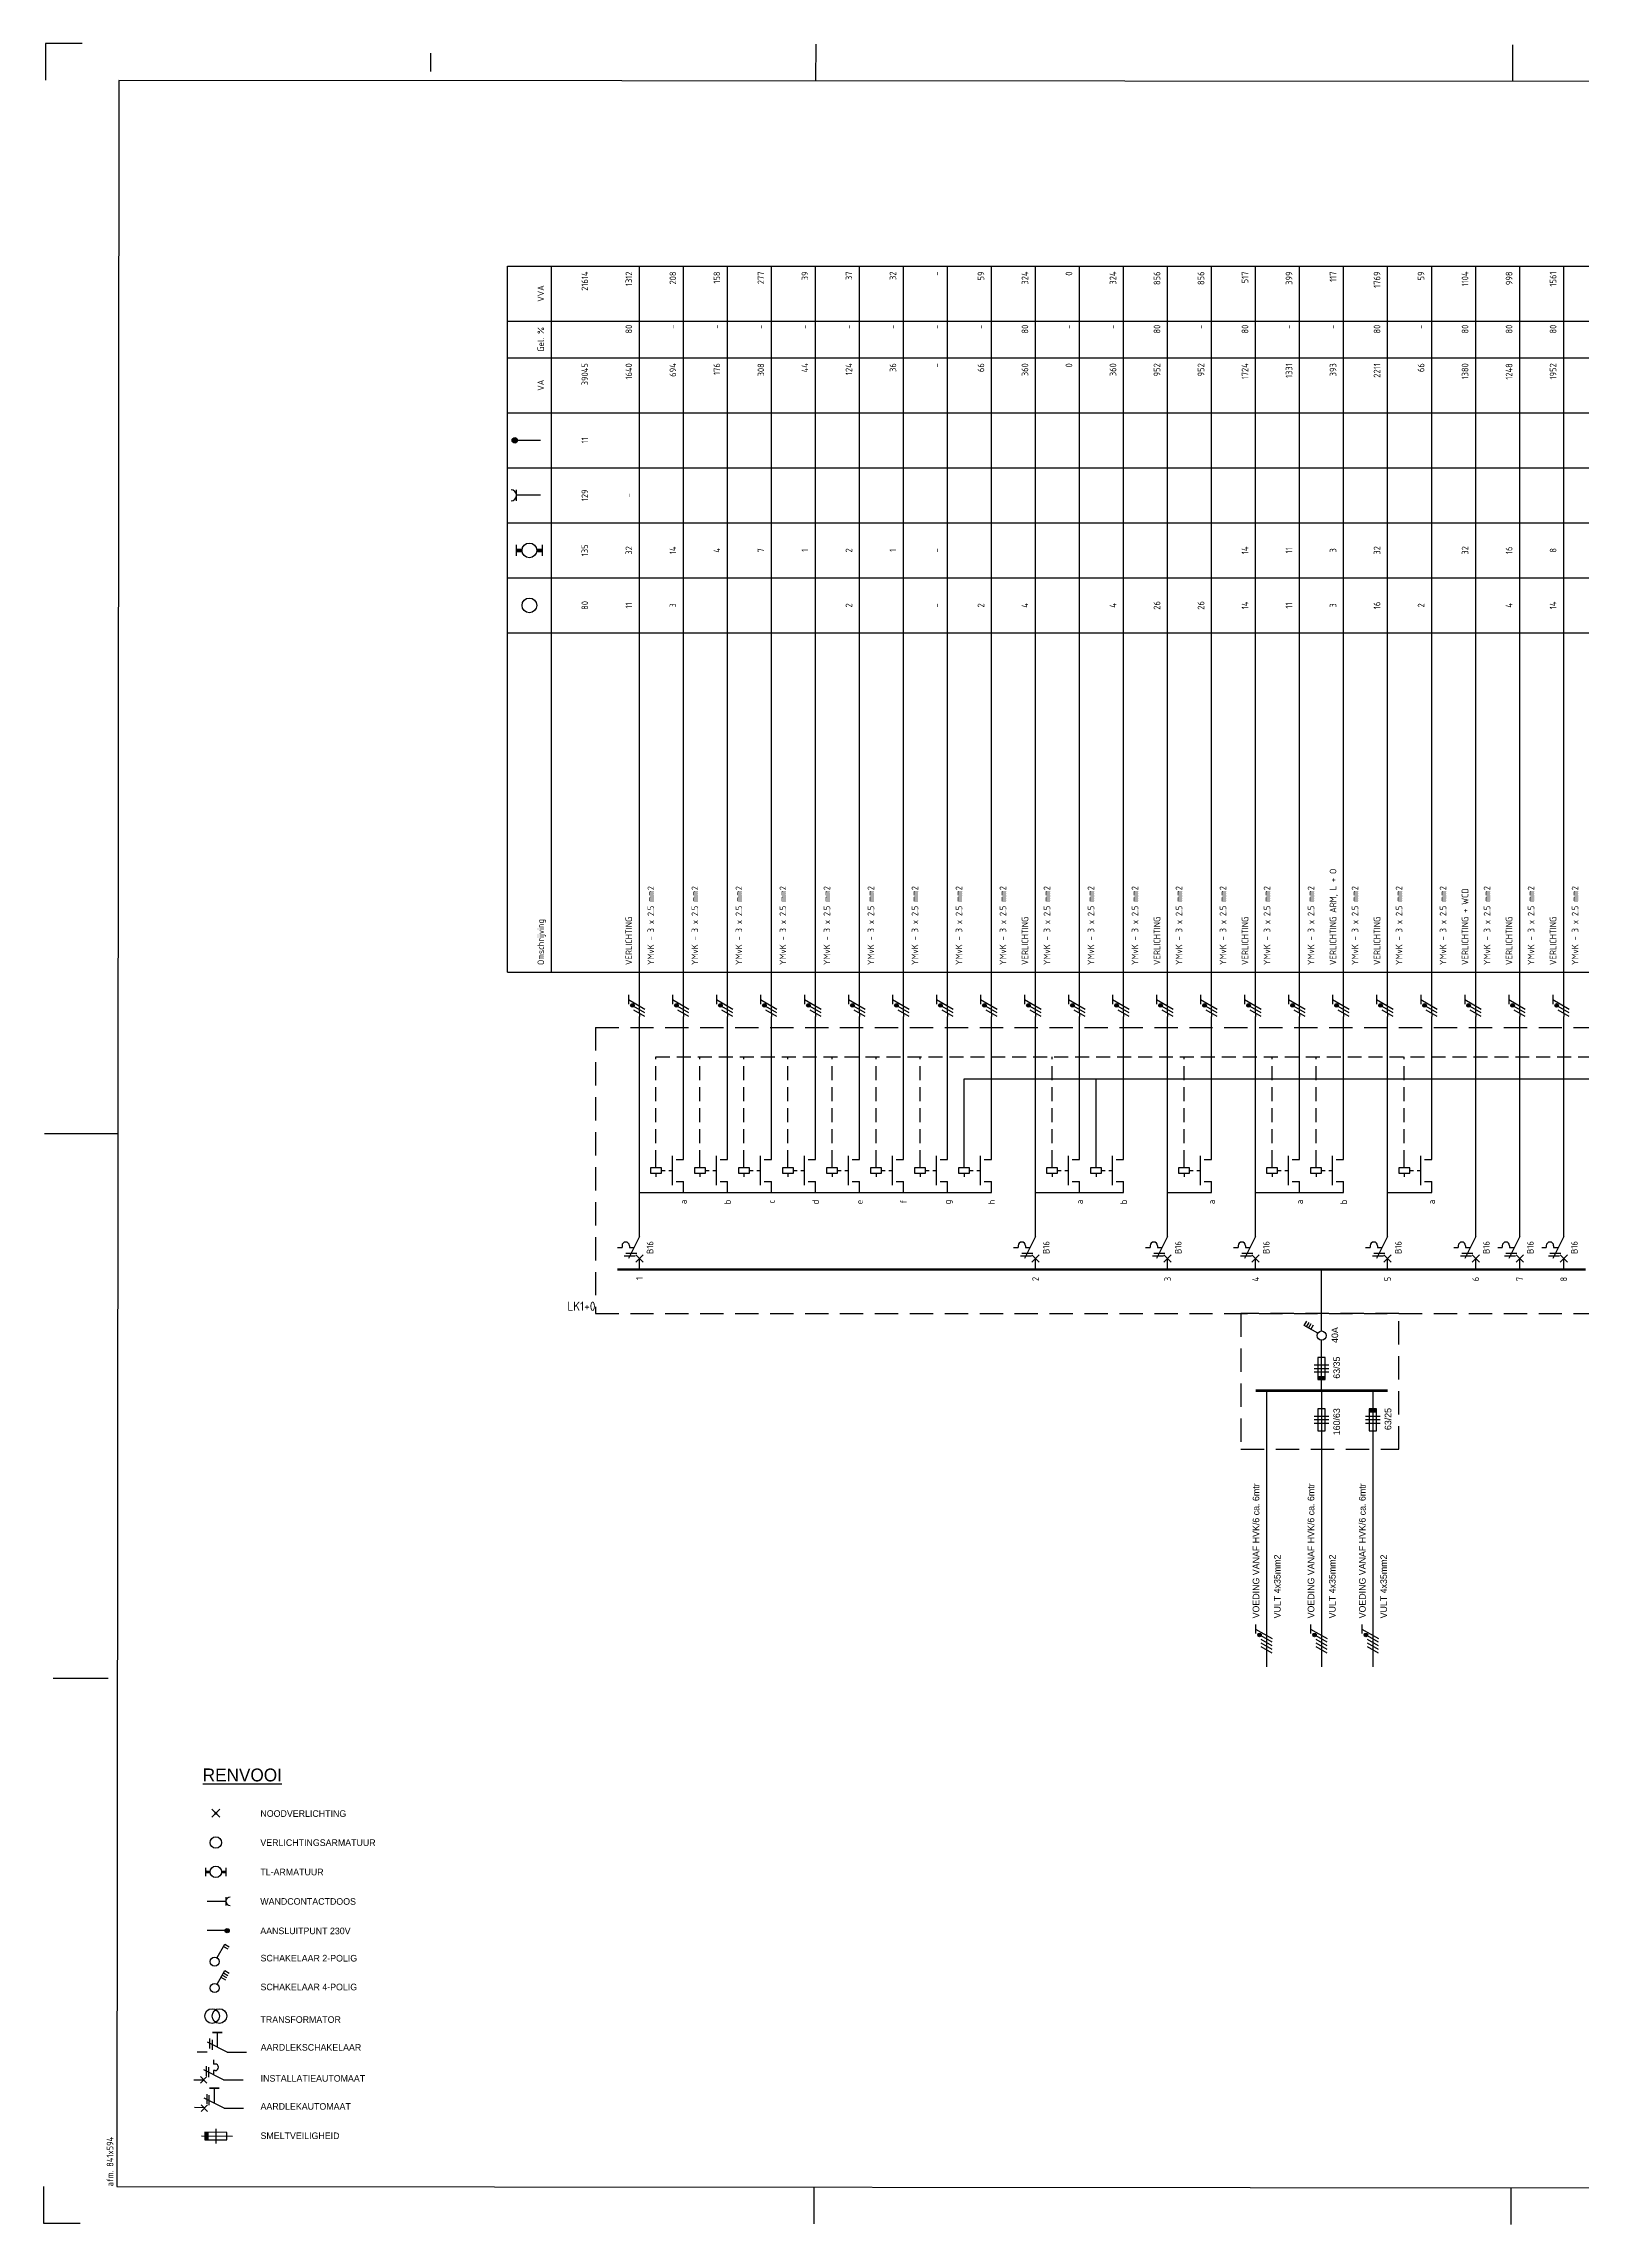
# Model space of a CAD drawing. Header units: millimetres. Extents: x 0 to 842, y -1 to 594.
# Drawn here: x 0 to 419, y 0 to 594 of the extents above; entities that cross this region are included whole.
import ezdxf
from ezdxf.enums import TextEntityAlignment as Align

# ---------------------------------------------------------------- set-up
doc = ezdxf.new("R2010")
doc.units = ezdxf.units.MM
for name, pattern in [('DASHED', [19.05, 12.7, -6.35]), ('HIDDEN', [9.525, 6.35, -3.175]), ('STABI11', [2, 1, -1])]:
    doc.linetypes.add(name, pattern=pattern)
doc.layers.get('0').update_dxf_attribs({"linetype": 'CONTINUOUS'})
for name, color, linetype in [('00att018', 1, 'CONTINUOUS'), ('00kad018', 1, 'CONTINUOUS'), ('00kad070', 5, 'CONTINUOUS'), ('BL$2----_KADER', 7, 'CONTINUOUS'), ('EL$1----', 3, 'CONTINUOUS'), ('EL$1----__LK1+0', 3, 'CONTINUOUS')]:
    doc.layers.add(name, color=color, linetype=linetype)
doc.styles.add('BURO-018', font='BUROFONT', dxfattribs={"height": 1.8})
doc.styles.add('BURO-035', font='BUROFONT.shx', dxfattribs={"height": 3.5})
doc.styles.add('ISO', font='isocp.shx')
doc.styles.add('STABICAD-018', font='ISOCP.SHX', dxfattribs={"height": 1.8})

# ---------------------------------------------------------------- blocks, each defined once
blk = doc.blocks.new('RENV_DION')
at = {"layer": 'EL$1----', "linetype": 'Continuous'}
for p, q in [((485.12, 256.64), (487.32, 254.44)), ((487.32, 256.64), (485.12, 254.44)), ((483.5, 238.37), (483.5, 240.7)), ((488.94, 240.7), (488.94, 238.37)), ((488.94, 232.7), (488.94, 230.37)), ((483.89, 231.54), (488.94, 231.54)), ((489.33, 223.54), (483.89, 223.54)), ((486.57, 208.98), (488.69, 212.65)), ((487.64, 210.83), (488.85, 210.13)), ((487.99, 211.43), (489.2, 210.73)), ((488.34, 212.04), (489.55, 211.34)), ((488.69, 212.65), (489.9, 211.95)), ((489.35, 190.42), (483.95, 193.12)), ((484.62, 191.43), (484.62, 194.13)), ((485.3, 193.8), (485.3, 191.1)), ((486.65, 195.82), (486.65, 191.77)), ((488.36, 182.91), (482.96, 185.61)), ((483.63, 186.63), (483.63, 183.93)), ((484.31, 186.29), (484.31, 183.59)), ((485.66, 188.31), (485.66, 187.19)), ((486.11, 187.19), (485.66, 187.19)), ((486.11, 185.39), (485.66, 185.39)), ((485.66, 185.39), (485.66, 184.26)), ((480.26, 182.91), (482.96, 182.91)), ((482.06, 183.81), (483.86, 182.01)), ((483.86, 183.81), (482.06, 182.01)), ((485.84, 180.58), (485.84, 176.53)), ((488.36, 182.91), (493.76, 182.91)), ((484.04, 176.08), (482.24, 174.28)), ((482.24, 176.08), (484.04, 174.28)), ((488.54, 175.18), (483.14, 177.88)), ((482.39, 167.57), (490.81, 167.57)), ((489.31, 168.57), (483.31, 168.57)), ((483.31, 168.57), (483.31, 166.57)), ((483.31, 166.57), (489.31, 166.57)), ((486.31, 169.57), (486.31, 165.57)), ((489.31, 166.57), (489.31, 168.57))]:
    blk.add_line(p, q, dxfattribs=at)
at = {"layer": 'EL$1----', "color": 3, "linetype": 'Continuous'}
for p, q in [((486.57, 216.18), (488.69, 219.85)), ((488.34, 219.25), (489.55, 218.55)), ((488.69, 219.85), (489.9, 219.15))]:
    blk.add_line(p, q, dxfattribs=at)
at = {"layer": 'EL$1----'}
for p, q in [((483.86, 190.42), (481.16, 190.42)), ((489.35, 190.42), (494.66, 190.42)), ((483.9, 176.31), (483.9, 179.01)), ((484.49, 175.97), (484.49, 178.67)), ((483.14, 175.29), (480.44, 175.29)), ((488.54, 175.18), (493.85, 175.18))]:
    blk.add_line(p, q, dxfattribs=at)
at = {"layer": 'EL$1----', "linetype": 'Continuous'}
for points, const_width in [([(486.41, 255.54, 1), (486.02, 255.54, 1)], 0.389), ([(489.33, 223.83, 1), (489.33, 223.24, 1)], 0.583)]:
    blk.add_lwpolyline(points, format="xyb", close=True, dxfattribs=dict(at, const_width=const_width))
for points, const_width in [([(484.66, 239.54), (483.5, 239.54)], 0.778), ([(487.77, 239.54), (488.94, 239.54)], 0.778), ([(485.3, 195.82), (488, 195.82)], 0.45), ([(484.49, 180.58), (487.19, 180.58)], 0.45)]:
    blk.add_lwpolyline(points, dxfattribs=dict(at, const_width=const_width))
for centre, radius in [((486.22, 247.54), 1.56), ((486.22, 239.54), 1.56), ((489.33, 223.54), 0.583), ((485.95, 207.9), 1.25), ((485.24, 200.27), 2), ((487.24, 200.27), 2)]:
    blk.add_circle(centre, radius, dxfattribs=at)
at = {"layer": 'EL$1----', "color": 3, "linetype": 'Continuous'}
blk.add_circle((485.95, 215.1), 1.25, dxfattribs=at)
at = {"layer": 'EL$1----', "linetype": 'Continuous'}
for centre, radius, start, end in [((490.11, 231.54), 1.17, 90, 270), ((486.11, 186.29), 0.9, 270, 90)]:
    blk.add_arc(centre, radius, start, end, dxfattribs=at)
blk.add_solid([(483.31, 168.57), (484.31, 168.57), (483.31, 166.57), (484.31, 166.57)], dxfattribs=at)
at = {"layer": 'EL$1----', "color": 3, "style": 'BURO-035'}
blk.add_text('%%URENVOOI', height=3.5, dxfattribs=at).set_placement((482.63, 264.23))
at = {"layer": 'EL$1----', "color": 1, "style": 'BURO-018'}
for s, p in [('NOODVERLICHTING', (498.36, 255.47)), ('VERLICHTINGSARMATUUR', (498.36, 247.55)), ('TL-ARMATUUR', (498.36, 239.54)), ('WANDCONTACTDOOS', (498.36, 231.52)), ('AANSLUITPUNT 230V', (498.36, 223.5)), ('SCHAKELAAR 2-POLIG', (498.43, 216.06)), ('SCHAKELAAR 4-POLIG', (498.43, 208.21)), ('TRANSFORMATOR', (498.43, 199.33)), ('AARDLEKSCHAKELAAR', (498.49, 191.75)), ('INSTALLATIEAUTOMAAT', (498.49, 183.3)), ('AARDLEKAUTOMAAT', (498.47, 175.66)), ('SMELTVEILIGHEID', (498.47, 167.66))]:
    blk.add_text(s, height=1.8, dxfattribs=at).set_placement(p, align=Align.MIDDLE_LEFT)
blk = doc.blocks.new('a1-windesheim-hor')
at = {"layer": '00kad018', "color": 1}
for p, q in [((0, 594), (0, 584)), ((10, 594), (0, 594)), ((105, 591.5), (105, 586.5)), ((210, 594), (210, 584)), ((400, 594), (400, 584)), ((0, 297), (20, 297)), ((2.5, 148.5), (17.5, 148.5)), ((0, 10), (0, 0)), ((210, 10), (210, 0)), ((400, 10), (400, 0)), ((0, 0), (10, 0))]:
    blk.add_line(p, q, dxfattribs=at)
at = {"layer": '00kad070', "color": 5}
for p, q in [((831, 584), (20, 584)), ((20, 584), (20, 10)), ((20, 10), (831, 10))]:
    blk.add_line(p, q, dxfattribs=at)
at = {"layer": '00att018', "color": 1, "style": 'ISO'}
blk.add_text('afm. 841x594', height=1.8, rotation=90, dxfattribs=at).set_placement((19, 10))
blk = doc.blocks.new('P-N-PE_3')
at = {"color": 0, "linetype": 'Continuous'}
for p, q in [((0, 0.87), (0, 6.17)), ((-3, 5.85), (-3, 3.35)), ((-3, 4.6), (1.5, 2)), ((1.5, 1), (-1.5, 2.73)), ((1.5, 0), (-1.5, 1.73)), ((0, 0.87), (0, 0))]:
    blk.add_line(p, q, dxfattribs=at)
at = {"color": 0, "linetype": 'Continuous', "const_width": 0.5}
blk.add_lwpolyline([(-1.68, 2.98, 1), (-2.18, 2.98, 1)], format="xyb", close=True, dxfattribs=at)
at = {"color": 0, "linetype": 'Continuous'}
blk.add_circle((-1.93, 2.98), 0.5, dxfattribs=at)
blk = doc.blocks.new('B3')
at = {"color": 0, "linetype": 'Continuous'}
for p, q in [((0, 9), (0, 21)), ((-6, 6), (-4.75, 6)), ((-4.75, 6.5), (-4.75, 6)), ((0, 9), (-3, 3)), ((-2.75, 6.5), (-2.75, 6)), ((-2.75, 6), (-1.5, 6)), ((-4.125, 3.75), (-1.125, 3.75)), ((-3.75, 4.5), (-0.75, 4.5)), ((-1, 4), (1, 2)), ((-1, 2), (1, 4)), ((0, 0), (0, 3))]:
    blk.add_line(p, q, dxfattribs=at)
blk.add_arc((-3.75, 6.5), 1, 0, 180, dxfattribs=at)
at = {"color": 1, "style": 'BURO-018'}
blk.add_attdef('FREEFIELD1', (-3, 12), '', height=1.8, rotation=90, dxfattribs=at)
at = {"color": 1, "linetype": 'Continuous', "style": 'BURO-018'}
blk.add_attdef('AUTOMATICFUSE', text='', height=1.8, rotation=90, dxfattribs=at).set_placement((2, 6), align=Align.TOP_CENTER)
blk = doc.blocks.new('m1')
at = {"color": 0, "linetype": 'Continuous'}
blk.add_line((0, 21), (0, 33), dxfattribs=at)
blk = doc.blocks.new('b1s')
at = {"color": 0, "linetype": 'Continuous'}
blk.add_line((0, 33), (0, 54), dxfattribs=at)
blk = doc.blocks.new('m1s')
at = {"color": 0, "linetype": 'Continuous'}
blk.add_line((0, 54), (0, 66), dxfattribs=at)
blk = doc.blocks.new('M2')
at = {"color": 0, "linetype": 'Continuous'}
for p, q in [((0, 9), (0, 12)), ((-6, 6.75), (-9, 6.75)), ((-9, 6.75), (-9, 5.25)), ((-7.5, 6.75), (-7.5, 7.75)), ((-6, 5.25), (-6, 6.75)), ((-6, 6.25), (-6, 6.25)), ((-3, 2), (-3, 10)), ((-2, 9), (0, 9)), ((-9, 5.25), (-6, 5.25)), ((-7.5, 5.25), (-7.5, 4.25)), ((-2, 3), (0, 3)), ((0, 0), (0, 3))]:
    blk.add_line(p, q, dxfattribs=at)
at = {"color": 0, "linetype": 'STABI11'}
blk.add_line((-6, 6), (-3, 6), dxfattribs=at)
at = {"color": 1, "linetype": 'Continuous', "style": 'BURO-018'}
blk.add_attdef('FREEFIELD1', (-6, 9), '', height=1.8, rotation=90, dxfattribs=at)
blk.add_attdef('MAGNETICSWITCH', text='', height=1.8, rotation=90, dxfattribs=at).set_placement((0, 6), align=Align.TOP_CENTER)
blk = doc.blocks.new('COLUMN_POWERTYPE_3')
at = {"color": 0, "linetype": 'Continuous'}
blk.add_circle((0, 0), 2, dxfattribs=at)
blk = doc.blocks.new('COLUMN_POWERTYPE_5')
at = {"color": 0, "linetype": 'Continuous'}
for p, q in [((-3.5, -1.5), (-3.5, 1.5)), ((3.5, 1.5), (3.5, -1.5))]:
    blk.add_line(p, q, dxfattribs=at)
at = {"color": 0, "linetype": 'Continuous', "const_width": 1}
for points in [[(-2, 0), (-3.5, 0)], [(2, 0), (3.5, 0)]]:
    blk.add_lwpolyline(points, dxfattribs=at)
at = {"color": 0, "linetype": 'Continuous'}
blk.add_circle((0, 0), 2, dxfattribs=at)
blk = doc.blocks.new('COLUMN_POWERTYPE_6')
at = {"color": 0, "linetype": 'Continuous'}
for p, q in [((-3.5, -1.5), (-3.5, 1.5)), ((3, 0), (-3.5, 0))]:
    blk.add_line(p, q, dxfattribs=at)
blk.add_arc((-5, 0), 1.5, 270, 90, dxfattribs=at)
blk = doc.blocks.new('COLUMN_POWERTYPE_8')
at = {"color": 0, "linetype": 'Continuous'}
blk.add_line((-4, 0), (3, 0), dxfattribs=at)
at = {"color": 0, "linetype": 'Continuous', "const_width": 0.75}
blk.add_lwpolyline([(-4, -0.375, 1), (-4, 0.375, 1)], format="xyb", close=True, dxfattribs=at)
at = {"color": 0, "linetype": 'Continuous'}
blk.add_circle((-4, 0), 0.75, dxfattribs=at)
blk = doc.blocks.new('HL3')
at = {"color": 0, "linetype": 'Continuous'}
for p, q in [((-3, 6.98), (-3, 4.48)), ((-3, 5.73), (1.5, 3.13)), ((1.5, 2.13), (-1.5, 3.87)), ((1.5, 1.13), (-1.5, 2.87)), ((1.5, 0.13), (-1.5, 1.87)), ((1.5, -0.87), (-1.5, 0.87))]:
    blk.add_line(p, q, dxfattribs=at)
at = {"color": 0, "linetype": 'Continuous', "const_width": 0.5}
blk.add_lwpolyline([(-1.68, 4.12, 1), (-2.18, 4.12, 1)], format="xyb", close=True, dxfattribs=at)
at = {"color": 0, "linetype": 'Continuous'}
blk.add_circle((-1.93, 4.12), 0.5, dxfattribs=at)
blk = doc.blocks.new('1114A3A')
at = {"color": 0, "linetype": 'Continuous'}
for p, q in [((0.62, 1.08), (2.74, 4.75)), ((1.69, 2.93), (2.9, 2.23)), ((2.04, 3.54), (3.25, 2.84)), ((2.39, 4.14), (3.6, 3.44)), ((2.74, 4.75), (3.95, 4.05))]:
    blk.add_line(p, q, dxfattribs=at)
blk.add_circle((0, 0), 1.25, dxfattribs=at)
at = {"color": 0, "linetype": 'Continuous', "style": 'BURO-018', "flags": 1}
for tag, p in [('E_ID', (0, 0.08)), ('E_MATCODE', (0, -4.92))]:
    blk.add_attdef(tag, p, '', height=1.8, dxfattribs=at)
at = {"color": 0, "linetype": 'Continuous', "style": 'BURO-018'}
blk.add_attdef('E_IGS', text='', height=1.8, dxfattribs=at).set_placement((3, 0.08), align=Align.MIDDLE_LEFT)
blk = doc.blocks.new('072102B')
at = {"color": 0, "linetype": 'Continuous'}
for p, q in [((1, 0), (-1, 0)), ((-1, 0), (-1, -6)), ((1, -6), (1, 0)), ((-1, -6), (1, -6))]:
    blk.add_line(p, q, dxfattribs=at)
blk.add_solid([(1, -5), (1, -6), (-1, -5), (-1, -6)], dxfattribs=at)
at = {"color": 0, "linetype": 'Continuous', "style": 'BURO-018', "flags": 1}
for tag, p in [('E_ID', (0, 0)), ('E_MATCODE', (0, -5))]:
    blk.add_attdef(tag, p, '', height=1.8, dxfattribs=at)
at = {"color": 0, "linetype": 'Continuous', "style": 'BURO-018'}
blk.add_attdef('E_KODE', text='', height=1.8, dxfattribs=at).set_placement((-3, -3), align=Align.MIDDLE_RIGHT)
blk = doc.blocks.new('0721013F')
at = {"color": 0, "linetype": 'Continuous'}
for p, q in [((-2, -2), (2, -2)), ((-2, -3), (2, -3)), ((2, -4), (-2, -4))]:
    blk.add_line(p, q, dxfattribs=at)
blk = doc.blocks.new('072101A')
at = {"color": 0, "linetype": 'Continuous'}
for p, q in [((1, 0), (-1, 0)), ((-1, 0), (-1, -6)), ((1, -6), (1, 0)), ((-1, -6), (1, -6))]:
    blk.add_line(p, q, dxfattribs=at)
at = {"color": 0, "linetype": 'Continuous', "style": 'BURO-018', "flags": 1}
for tag, p in [('E_ID', (0, 0)), ('E_MATCODE', (0, -5))]:
    blk.add_attdef(tag, p, '', height=1.8, dxfattribs=at)
at = {"color": 0, "linetype": 'Continuous', "style": 'BURO-018'}
blk.add_attdef('E_KODE', text='', height=1.8, dxfattribs=at).set_placement((-3, -3), align=Align.MIDDLE_RIGHT)

msp = doc.modelspace()

# ---------------------------------------------------------------- linework, layer by layer
at = {"layer": 'EL$1----', "linetype": 'DASHED', "ltscale": 0.3}
for p, q in [((166.96, 288.64), (166.96, 317.89)), ((166.96, 317.89), (722.81, 317.89)), ((178.96, 288.64), (178.96, 317.89)), ((190.96, 288.64), (190.96, 317.89)), ((202.96, 288.64), (202.96, 317.89)), ((214.96, 288.64), (214.96, 317.89)), ((226.96, 288.64), (226.96, 317.89)), ((238.96, 288.64), (238.96, 317.89)), ((274.96, 288.64), (274.96, 317.89)), ((310.96, 288.64), (310.96, 317.89)), ((334.96, 288.64), (334.96, 317.89)), ((346.96, 288.64), (346.96, 317.89)), ((370.96, 288.64), (370.96, 317.89))]:
    msp.add_line(p, q, dxfattribs=at)
at = {"layer": 'EL$1----'}
for p, q in [((250.96, 288.64), (250.96, 311.89)), ((250.96, 311.89), (733.81, 311.89)), ((286.96, 288.64), (286.96, 311.89)), ((348.46, 226.89), (348.46, 240.64))]:
    msp.add_line(p, q, dxfattribs=at)
at = {"layer": 'EL$1----', "ltscale": 0.2}
for p, q in [((348.46, 243.14), (348.46, 259.89)), ((333.46, 226.89), (333.46, 151.6)), ((348.46, 226.89), (348.46, 151.6)), ((362.46, 226.89), (362.46, 151.6))]:
    msp.add_line(p, q, dxfattribs=at)
at = {"layer": 'EL$1----', "color": 1, "linetype": 'HIDDEN'}
msp.add_lwpolyline([(326.46, 247.89), (326.46, 210.89), (369.46, 210.89), (369.46, 247.89)], close=True, dxfattribs=at)
at = {"layer": 'EL$1----', "ltscale": 0.2, "const_width": 0.7}
for points in [[(342.46, 226.89), (330.46, 226.89)], [(354.46, 226.89), (342.46, 226.89)], [(366.46, 226.89), (354.46, 226.89)]]:
    msp.add_lwpolyline(points, dxfattribs=at)
at = {"layer": 'EL$1----__LK1+0', "color": 1}
for p, q in [((126.46, 533.39), (714.46, 533.39)), ((126.46, 340.89), (126.46, 533.39)), ((138.46, 340.89), (138.46, 533.39)), ((126.46, 518.39), (714.46, 518.39)), ((126.46, 508.39), (714.46, 508.39)), ((126.46, 493.39), (714.46, 493.39)), ((126.46, 478.39), (714.46, 478.39)), ((126.46, 463.39), (714.46, 463.39)), ((126.46, 448.39), (714.46, 448.39)), ((126.46, 433.39), (714.46, 433.39)), ((126.46, 340.89), (714.46, 340.89))]:
    msp.add_line(p, q, dxfattribs=at)
at = {"layer": 'EL$1----__LK1+0'}
for p, q in [((162.46, 340.89), (162.46, 533.39)), ((174.46, 340.89), (174.46, 533.39)), ((186.46, 340.89), (186.46, 533.39)), ((198.46, 340.89), (198.46, 533.39)), ((210.46, 340.89), (210.46, 533.39)), ((222.46, 340.89), (222.46, 533.39)), ((234.46, 340.89), (234.46, 533.39)), ((246.46, 340.89), (246.46, 533.39)), ((258.46, 340.89), (258.46, 533.39)), ((270.46, 340.89), (270.46, 533.39)), ((282.46, 340.89), (282.46, 533.39)), ((294.46, 340.89), (294.46, 533.39)), ((306.46, 340.89), (306.46, 533.39)), ((318.46, 340.89), (318.46, 533.39)), ((330.46, 340.89), (330.46, 533.39)), ((342.46, 340.89), (342.46, 533.39)), ((354.46, 340.89), (354.46, 533.39)), ((366.46, 340.89), (366.46, 533.39)), ((378.46, 340.89), (378.46, 533.39)), ((390.46, 340.89), (390.46, 533.39)), ((402.46, 340.89), (402.46, 533.39)), ((414.46, 340.89), (414.46, 533.39)), ((162.46, 335.06), (162.46, 340.89)), ((174.46, 335.06), (174.46, 340.89)), ((186.46, 335.06), (186.46, 340.89)), ((198.46, 335.06), (198.46, 340.89)), ((210.46, 335.06), (210.46, 340.89)), ((222.46, 335.06), (222.46, 340.89)), ((234.46, 335.06), (234.46, 340.89)), ((246.46, 335.06), (246.46, 340.89)), ((258.46, 335.06), (258.46, 340.89)), ((270.46, 335.06), (270.46, 340.89)), ((282.46, 335.06), (282.46, 340.89)), ((294.46, 335.06), (294.46, 340.89)), ((306.46, 335.06), (306.46, 340.89)), ((318.46, 335.06), (318.46, 340.89)), ((330.46, 335.06), (330.46, 340.89)), ((342.46, 335.06), (342.46, 340.89)), ((354.46, 335.06), (354.46, 340.89)), ((366.46, 335.06), (366.46, 340.89)), ((378.46, 335.06), (378.46, 340.89)), ((390.46, 335.06), (390.46, 340.89)), ((402.46, 335.06), (402.46, 340.89)), ((414.46, 335.06), (414.46, 340.89)), ((162.46, 325.89), (162.46, 328.89)), ((174.46, 325.89), (174.46, 328.89)), ((186.46, 325.89), (186.46, 328.89)), ((198.46, 325.89), (198.46, 328.89)), ((210.46, 325.89), (210.46, 328.89)), ((222.46, 325.89), (222.46, 328.89)), ((234.46, 325.89), (234.46, 328.89)), ((246.46, 325.89), (246.46, 328.89)), ((258.46, 325.89), (258.46, 328.89)), ((270.46, 325.89), (270.46, 328.89)), ((282.46, 325.89), (282.46, 328.89)), ((294.46, 325.89), (294.46, 328.89)), ((306.46, 325.89), (306.46, 328.89)), ((318.46, 325.89), (318.46, 328.89)), ((330.46, 325.89), (330.46, 328.89)), ((342.46, 325.89), (342.46, 328.89)), ((354.46, 325.89), (354.46, 328.89)), ((366.46, 325.89), (366.46, 328.89)), ((378.46, 325.89), (378.46, 328.89)), ((390.46, 325.89), (390.46, 328.89)), ((402.46, 325.89), (402.46, 328.89)), ((414.46, 325.89), (414.46, 328.89)), ((162.46, 280.89), (174.46, 280.89)), ((174.46, 280.89), (186.46, 280.89)), ((186.46, 280.89), (198.46, 280.89)), ((198.46, 280.89), (210.46, 280.89)), ((210.46, 280.89), (222.46, 280.89)), ((222.46, 280.89), (234.46, 280.89)), ((234.46, 280.89), (246.46, 280.89)), ((246.46, 280.89), (258.46, 280.89)), ((270.46, 280.89), (282.46, 280.89)), ((282.46, 280.89), (294.46, 280.89)), ((306.46, 280.89), (318.46, 280.89)), ((330.46, 280.89), (342.46, 280.89)), ((342.46, 280.89), (354.46, 280.89)), ((366.46, 280.89), (378.46, 280.89))]:
    msp.add_line(p, q, dxfattribs=at)
at = {"layer": 'EL$1----__LK1+0', "color": 1, "linetype": 'HIDDEN'}
for p, q in [((150.46, 325.89), (714.46, 325.89)), ((150.46, 325.89), (150.46, 247.89)), ((150.46, 247.89), (714.46, 247.89))]:
    msp.add_line(p, q, dxfattribs=at)
at = {"layer": 'EL$1----__LK1+0'}
for points in [[(168.46, 259.89, 0.7, 0.7, 0), (156.46, 259.89, 0.7, 0.7, 0)], [(180.46, 259.89, 0.7, 0.7, 0), (168.46, 259.89, 0.7, 0.7, 0)], [(192.46, 259.89, 0.7, 0.7, 0), (180.46, 259.89, 0.7, 0.7, 0)], [(204.46, 259.89, 0.7, 0.7, 0), (192.46, 259.89, 0.7, 0.7, 0)], [(216.46, 259.89, 0.7, 0.7, 0), (204.46, 259.89, 0.7, 0.7, 0)], [(228.46, 259.89, 0.7, 0.7, 0), (216.46, 259.89, 0.7, 0.7, 0)], [(240.46, 259.89, 0.7, 0.7, 0), (228.46, 259.89, 0.7, 0.7, 0)], [(252.46, 259.89, 0.7, 0.7, 0), (240.46, 259.89, 0.7, 0.7, 0)], [(264.46, 259.89, 0.7, 0.7, 0), (252.46, 259.89, 0.7, 0.7, 0)], [(276.46, 259.89, 0.7, 0.7, 0), (264.46, 259.89, 0.7, 0.7, 0)], [(288.46, 259.89, 0.7, 0.7, 0), (276.46, 259.89, 0.7, 0.7, 0)], [(300.46, 259.89, 0.7, 0.7, 0), (288.46, 259.89, 0.7, 0.7, 0)], [(312.46, 259.89, 0.7, 0.7, 0), (300.46, 259.89, 0.7, 0.7, 0)], [(324.46, 259.89, 0.7, 0.7, 0), (312.46, 259.89, 0.7, 0.7, 0)], [(336.46, 259.89, 0.7, 0.7, 0), (324.46, 259.89, 0.7, 0.7, 0)], [(348.46, 259.89, 0.7, 0.7, 0), (336.46, 259.89, 0.7, 0.7, 0)], [(360.46, 259.89, 0.7, 0.7, 0), (348.46, 259.89, 0.7, 0.7, 0)], [(372.46, 259.89, 0.7, 0.7, 0), (360.46, 259.89, 0.7, 0.7, 0)], [(384.46, 259.89, 0.7, 0.7, 0), (372.46, 259.89, 0.7, 0.7, 0)], [(396.46, 259.89, 0.7, 0.7, 0), (384.46, 259.89, 0.7, 0.7, 0)], [(408.46, 259.89, 0.7, 0.7, 0), (396.46, 259.89, 0.7, 0.7, 0)], [(420.46, 259.89, 0.7, 0.7, 0), (408.46, 259.89, 0.7, 0.7, 0)]]:
    msp.add_lwpolyline(points, format="xyseb", dxfattribs=at)

# ---------------------------------------------------------------- block references
at = {"layer": 'BL$2----_KADER', "rotation": 359.9508479470667}
msp.add_blockref('a1-windesheim-hor', (0, 0), dxfattribs=at)
at = {"layer": 'EL$1----'}
ref = msp.add_blockref('1114A3A', (348.46, 241.89), dxfattribs=dict(at, rotation=90))
ref.add_attrib('E_IGS', '40A', dxfattribs={"layer": '0', "color": 1, "linetype": 'Continuous', "height": 1.8, "rotation": 90, "style": 'BURO-018'}).set_placement((352.06, 239.89), align=Align.MIDDLE_LEFT)
msp.add_blockref('0721013F', (348.46, 235.89), dxfattribs=at)
ref = msp.add_blockref('072102B', (348.46, 235.89), dxfattribs=at)
ref.add_attrib('E_KODE', '63/35', dxfattribs={"layer": '0', "color": 1, "linetype": 'Continuous', "height": 1.8, "rotation": 90, "style": 'BURO-018'}).set_placement((352.56, 236.16), align=Align.MIDDLE_RIGHT)
ref = msp.add_blockref('072101A', (348.46, 215.89), dxfattribs=dict(at, rotation=180))
ref.add_attrib('E_KODE', '160/63', dxfattribs={"layer": '0', "color": 1, "linetype": 'Continuous', "height": 1.8, "rotation": 90, "style": 'BURO-018'}).set_placement((352.56, 222.09), align=Align.MIDDLE_RIGHT)
ref = msp.add_blockref('072102B', (362.46, 215.89), dxfattribs=dict(at, rotation=180))
ref.add_attrib('E_KODE', '63/25', dxfattribs={"layer": '0', "color": 1, "linetype": 'Continuous', "height": 1.8, "rotation": 90, "style": 'BURO-018'}).set_placement((366.56, 222.16), align=Align.MIDDLE_RIGHT)
for name, p, rotation in [('0721013F', (348.46, 215.89), 180), ('0721013F', (362.46, 215.89), 180), ('RENV_DION', (-439.47, -143.41), 359.9508479470667)]:
    msp.add_blockref(name, p, dxfattribs=dict(at, rotation=rotation))
at = {"layer": 'EL$1----', "ltscale": 0.2}
for p in [(333.46, 156.18), (348.46, 156.18), (362.46, 156.18)]:
    msp.add_blockref('HL3', p, dxfattribs=at)
at = {"layer": 'EL$1----__LK1+0'}
for name, p in [('COLUMN_POWERTYPE_8', (132.46, 485.89)), ('COLUMN_POWERTYPE_6', (132.46, 470.89)), ('COLUMN_POWERTYPE_5', (132.46, 455.89)), ('COLUMN_POWERTYPE_3', (132.46, 440.89)), ('P-N-PE_3', (162.46, 328.89)), ('P-N-PE_3', (174.46, 328.89)), ('P-N-PE_3', (186.46, 328.89)), ('P-N-PE_3', (198.46, 328.89)), ('P-N-PE_3', (210.46, 328.89)), ('P-N-PE_3', (222.46, 328.89)), ('P-N-PE_3', (234.46, 328.89)), ('P-N-PE_3', (246.46, 328.89)), ('P-N-PE_3', (258.46, 328.89)), ('P-N-PE_3', (270.46, 328.89)), ('P-N-PE_3', (282.46, 328.89)), ('P-N-PE_3', (294.46, 328.89)), ('P-N-PE_3', (306.46, 328.89)), ('P-N-PE_3', (318.46, 328.89)), ('P-N-PE_3', (330.46, 328.89)), ('P-N-PE_3', (342.46, 328.89)), ('P-N-PE_3', (354.46, 328.89)), ('P-N-PE_3', (366.46, 328.89)), ('P-N-PE_3', (378.46, 328.89)), ('P-N-PE_3', (390.46, 328.89)), ('P-N-PE_3', (402.46, 328.89)), ('P-N-PE_3', (414.46, 328.89)), ('m1s', (162.46, 259.89)), ('m1s', (174.46, 259.89)), ('m1s', (186.46, 259.89)), ('m1s', (198.46, 259.89)), ('m1s', (210.46, 259.89)), ('m1s', (222.46, 259.89)), ('m1s', (234.46, 259.89)), ('m1s', (246.46, 259.89)), ('m1s', (258.46, 259.89)), ('m1s', (270.46, 259.89)), ('m1s', (282.46, 259.89)), ('m1s', (294.46, 259.89)), ('m1s', (306.46, 259.89)), ('m1s', (318.46, 259.89)), ('m1s', (330.46, 259.89)), ('m1s', (342.46, 259.89)), ('m1s', (354.46, 259.89)), ('m1s', (366.46, 259.89)), ('m1s', (378.46, 259.89)), ('m1s', (390.46, 259.89)), ('m1s', (402.46, 259.89)), ('m1s', (414.46, 259.89)), ('b1s', (162.46, 259.89)), ('b1s', (174.46, 259.89)), ('b1s', (186.46, 259.89)), ('b1s', (198.46, 259.89)), ('b1s', (210.46, 259.89)), ('b1s', (222.46, 259.89)), ('b1s', (234.46, 259.89)), ('b1s', (246.46, 259.89)), ('b1s', (258.46, 259.89)), ('b1s', (270.46, 259.89)), ('b1s', (282.46, 259.89)), ('b1s', (294.46, 259.89)), ('b1s', (306.46, 259.89)), ('b1s', (318.46, 259.89)), ('b1s', (330.46, 259.89)), ('b1s', (342.46, 259.89)), ('b1s', (354.46, 259.89)), ('b1s', (366.46, 259.89)), ('b1s', (378.46, 259.89)), ('b1s', (390.46, 259.89)), ('b1s', (402.46, 259.89)), ('b1s', (414.46, 259.89)), ('m1', (162.46, 259.89)), ('M2', (174.46, 280.89)), ('M2', (186.46, 280.89)), ('M2', (198.46, 280.89)), ('M2', (210.46, 280.89)), ('M2', (222.46, 280.89)), ('M2', (234.46, 280.89)), ('M2', (246.46, 280.89)), ('M2', (258.46, 280.89)), ('m1', (270.46, 259.89)), ('M2', (282.46, 280.89)), ('M2', (294.46, 280.89)), ('m1', (306.46, 259.89)), ('M2', (318.46, 280.89)), ('m1', (330.46, 259.89)), ('M2', (342.46, 280.89)), ('M2', (354.46, 280.89)), ('m1', (366.46, 259.89)), ('M2', (378.46, 280.89)), ('m1', (390.46, 259.89)), ('m1', (402.46, 259.89)), ('m1', (414.46, 259.89))]:
    msp.add_blockref(name, p, dxfattribs=at)
ref = msp.add_blockref('B3', (162.46, 259.89), dxfattribs=at)
ref.add_attrib('AUTOMATICFUSE', 'B16', dxfattribs={"layer": 'EL$1----', "color": 1, "height": 1.8, "rotation": 90, "style": 'STABICAD-018'}).set_placement((164.46, 265.89), align=Align.TOP_CENTER)
ref = msp.add_blockref('B3', (270.46, 259.89), dxfattribs=at)
ref.add_attrib('AUTOMATICFUSE', 'B16', dxfattribs={"layer": 'EL$1----', "color": 1, "height": 1.8, "rotation": 90, "style": 'STABICAD-018'}).set_placement((272.46, 265.89), align=Align.TOP_CENTER)
ref = msp.add_blockref('B3', (306.46, 259.89), dxfattribs=at)
ref.add_attrib('AUTOMATICFUSE', 'B16', dxfattribs={"layer": 'EL$1----', "color": 1, "height": 1.8, "rotation": 90, "style": 'STABICAD-018'}).set_placement((308.46, 265.89), align=Align.TOP_CENTER)
ref = msp.add_blockref('B3', (330.46, 259.89), dxfattribs=at)
ref.add_attrib('AUTOMATICFUSE', 'B16', dxfattribs={"layer": 'EL$1----', "color": 1, "height": 1.8, "rotation": 90, "style": 'STABICAD-018'}).set_placement((332.46, 265.89), align=Align.TOP_CENTER)
ref = msp.add_blockref('B3', (366.46, 259.89), dxfattribs=at)
ref.add_attrib('AUTOMATICFUSE', 'B16', dxfattribs={"layer": 'EL$1----', "color": 1, "height": 1.8, "rotation": 90, "style": 'STABICAD-018'}).set_placement((368.46, 265.89), align=Align.TOP_CENTER)
ref = msp.add_blockref('B3', (390.46, 259.89), dxfattribs=at)
ref.add_attrib('AUTOMATICFUSE', 'B16', dxfattribs={"layer": 'EL$1----', "color": 1, "height": 1.8, "rotation": 90, "style": 'STABICAD-018'}).set_placement((392.46, 265.89), align=Align.TOP_CENTER)
ref = msp.add_blockref('B3', (402.46, 259.89), dxfattribs=at)
ref.add_attrib('AUTOMATICFUSE', 'B16', dxfattribs={"layer": 'EL$1----', "color": 1, "height": 1.8, "rotation": 90, "style": 'STABICAD-018'}).set_placement((404.46, 265.89), align=Align.TOP_CENTER)
ref = msp.add_blockref('B3', (414.46, 259.89), dxfattribs=at)
ref.add_attrib('AUTOMATICFUSE', 'B16', dxfattribs={"layer": 'EL$1----', "color": 1, "height": 1.8, "rotation": 90, "style": 'STABICAD-018'}).set_placement((416.46, 265.89), align=Align.TOP_CENTER)

# ---------------------------------------------------------------- texts
at = {"layer": 'EL$1----', "color": 1, "linetype": 'Continuous', "ltscale": 0.2, "style": 'BURO-018'}
for p in [(331.46, 164.82), (346.46, 164.82), (360.46, 164.82)]:
    msp.add_text('VOEDING VANAF HVK/6 ca. 6mtr', height=1.8, rotation=90, dxfattribs=at).set_placement(p)
for p in [(335.46, 164.82), (350.46, 164.82), (364.46, 164.82)]:
    msp.add_text('VULT 4x35mm2', height=1.8, rotation=90, dxfattribs=at).set_placement(p, align=Align.TOP_LEFT)
at = {"layer": 'EL$1----__LK1+0', "color": 1, "style": 'STABICAD-018'}
for s, p in [('21614', (148.46, 531.89)), ('1312', (160.46, 531.89)), ('208', (172.46, 531.89)), ('158', (184.46, 531.89)), ('277', (196.46, 531.89)), ('39', (208.46, 531.89)), ('37', (220.46, 531.89)), ('32', (232.46, 531.89)), ('-', (244.46, 531.89)), ('59', (256.46, 531.89)), ('324', (268.46, 531.89)), ('0', (280.46, 531.89)), ('324', (292.46, 531.89)), ('856', (304.46, 531.89)), ('856', (316.46, 531.89)), ('517', (328.46, 531.89)), ('399', (340.46, 531.89)), ('117', (352.46, 531.89)), ('1769', (364.46, 531.89)), ('59', (376.46, 531.89)), ('1104', (388.46, 531.89)), ('998', (400.46, 531.89)), ('1561', (412.46, 531.89)), ('80', (160.46, 517.39)), ('-', (172.46, 517.39)), ('-', (184.46, 517.39)), ('-', (196.46, 517.39)), ('-', (208.46, 517.39)), ('-', (220.46, 517.39)), ('-', (232.46, 517.39)), ('-', (244.46, 517.39)), ('-', (256.46, 517.39)), ('80', (268.46, 517.39)), ('-', (280.46, 517.39)), ('-', (292.46, 517.39)), ('80', (304.46, 517.39)), ('-', (316.46, 517.39)), ('80', (328.46, 517.39)), ('-', (340.46, 517.39)), ('-', (352.46, 517.39)), ('80', (364.46, 517.39)), ('-', (376.46, 517.39)), ('80', (388.46, 517.39)), ('80', (400.46, 517.39)), ('80', (412.46, 517.39)), ('39045', (148.46, 506.89)), ('1640', (160.46, 506.89)), ('694', (172.46, 506.89)), ('176', (184.46, 506.89)), ('308', (196.46, 506.89)), ('44', (208.46, 506.89)), ('124', (220.46, 506.89)), ('36', (232.46, 506.89)), ('-', (244.46, 506.89)), ('66', (256.46, 506.89)), ('360', (268.46, 506.89)), ('0', (280.46, 506.89)), ('360', (292.46, 506.89)), ('952', (304.46, 506.89)), ('952', (316.46, 506.89)), ('1724', (328.46, 506.89)), ('1331', (340.46, 506.89)), ('393', (352.46, 506.89)), ('2211', (364.46, 506.89)), ('66', (376.46, 506.89)), ('1380', (388.46, 506.89)), ('1248', (400.46, 506.89)), ('1952', (412.46, 506.89))]:
    msp.add_text(s, height=1.8, rotation=90, dxfattribs=at).set_placement(p, align=Align.RIGHT)
for s, p in [('VVA', (136.46, 525.89)), ('Gel. %', (136.46, 513.39)), ('VA', (136.46, 500.89)), ('11', (148.46, 485.89)), ('129', (148.46, 470.89)), ('-', (160.46, 470.89)), ('135', (148.46, 455.89)), ('32', (160.46, 455.89)), ('14', (172.46, 455.89)), ('4', (184.46, 455.89)), ('7', (196.46, 455.89)), ('1', (208.46, 455.89)), ('2', (220.46, 455.89)), ('1', (232.46, 455.89)), ('-', (244.46, 455.89)), ('14', (328.46, 455.89)), ('11', (340.46, 455.89)), ('3', (352.46, 455.89)), ('32', (364.46, 455.89)), ('32', (388.46, 455.89)), ('16', (400.46, 455.89)), ('8', (412.46, 455.89)), ('80', (148.46, 440.89)), ('11', (160.46, 440.89)), ('3', (172.46, 440.89)), ('2', (220.46, 440.89)), ('-', (244.46, 440.89)), ('2', (256.46, 440.89)), ('4', (268.46, 440.89)), ('4', (292.46, 440.89)), ('26', (304.46, 440.89)), ('26', (316.46, 440.89)), ('14', (328.46, 440.89)), ('11', (340.46, 440.89)), ('3', (352.46, 440.89)), ('16', (364.46, 440.89)), ('2', (376.46, 440.89)), ('4', (400.46, 440.89)), ('14', (412.46, 440.89))]:
    msp.add_text(s, height=1.8, rotation=90, dxfattribs=at).set_placement(p, align=Align.CENTER)
for s, p in [('YMvK - 3 x 2.5 mm2', (166.46, 342.89)), ('YMvK - 3 x 2.5 mm2', (178.46, 342.89)), ('YMvK - 3 x 2.5 mm2', (190.46, 342.89)), ('YMvK - 3 x 2.5 mm2', (202.46, 342.89)), ('YMvK - 3 x 2.5 mm2', (214.46, 342.89)), ('YMvK - 3 x 2.5 mm2', (226.46, 342.89)), ('YMvK - 3 x 2.5 mm2', (238.46, 342.89)), ('YMvK - 3 x 2.5 mm2', (250.46, 342.89)), ('YMvK - 3 x 2.5 mm2', (262.46, 342.89)), ('YMvK - 3 x 2.5 mm2', (274.46, 342.89)), ('YMvK - 3 x 2.5 mm2', (286.46, 342.89)), ('YMvK - 3 x 2.5 mm2', (298.46, 342.89)), ('YMvK - 3 x 2.5 mm2', (310.46, 342.89)), ('YMvK - 3 x 2.5 mm2', (322.46, 342.89)), ('YMvK - 3 x 2.5 mm2', (334.46, 342.89)), ('YMvK - 3 x 2.5 mm2', (346.46, 342.89)), ('VERLICHTING ARM, L + O', (352.46, 342.89)), ('YMvK - 3 x 2.5 mm2', (358.46, 342.89)), ('YMvK - 3 x 2.5 mm2', (370.46, 342.89)), ('YMvK - 3 x 2.5 mm2', (382.46, 342.89)), ('VERLICHTING + WCD', (388.46, 342.89)), ('YMvK - 3 x 2.5 mm2', (394.46, 342.89)), ('YMvK - 3 x 2.5 mm2', (406.46, 342.89)), ('YMvK - 3 x 2.5 mm2', (418.46, 342.89)), ('Omschrijving', (136.46, 342.89)), ('VERLICHTING', (160.46, 342.89)), ('VERLICHTING', (268.46, 342.89)), ('VERLICHTING', (304.46, 342.89)), ('VERLICHTING', (328.46, 342.89)), ('VERLICHTING', (364.46, 342.89)), ('VERLICHTING', (400.46, 342.89)), ('VERLICHTING', (412.46, 342.89))]:
    msp.add_text(s, height=1.8, rotation=90, dxfattribs=at).set_placement(p)
for s, p in [('a', (174.46, 278.89)), ('b', (186.46, 278.89)), ('c', (198.46, 278.89)), ('d', (210.46, 278.89)), ('e', (222.46, 278.89)), ('f', (234.46, 278.89)), ('g', (246.46, 278.89)), ('h', (258.46, 278.89)), ('a', (282.46, 278.89)), ('b', (294.46, 278.89)), ('a', (318.46, 278.89)), ('a', (342.46, 278.89)), ('b', (354.46, 278.89)), ('a', (378.46, 278.89)), ('1', (162.46, 257.89)), ('2', (270.46, 257.89)), ('3', (306.46, 257.89)), ('4', (330.46, 257.89)), ('5', (366.46, 257.89)), ('6', (390.46, 257.89)), ('7', (402.46, 257.89)), ('8', (414.46, 257.89))]:
    msp.add_text(s, height=1.8, rotation=90, dxfattribs=at).set_placement(p, align=Align.MIDDLE_RIGHT)
at = {"layer": 'EL$1----__LK1+0', "color": 2, "style": 'STABICAD-018'}
msp.add_text('LK1+0', height=2.5, dxfattribs=at).set_placement((150.46, 247.89), align=Align.BOTTOM_RIGHT)

doc.saveas('drawing.dxf')
